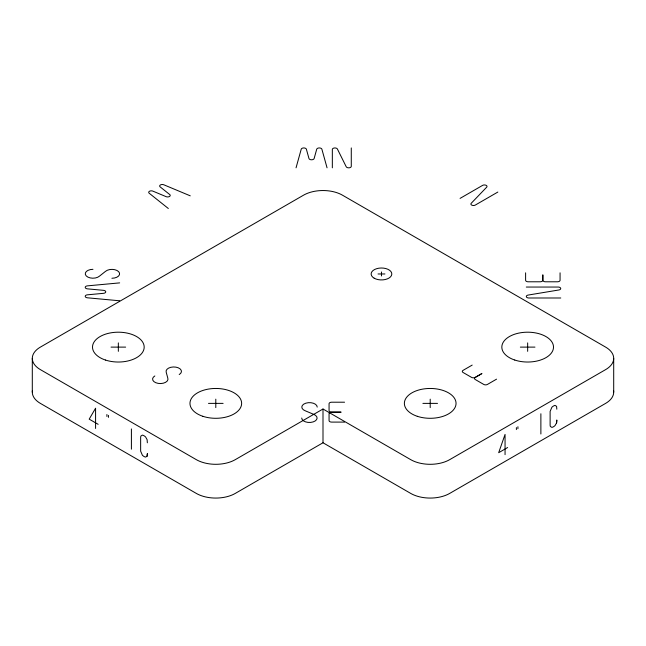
<?xml version="1.0" encoding="UTF-8"?>
<svg xmlns="http://www.w3.org/2000/svg" width="646" height="646" viewBox="0 0 646 646"><rect width="100%" height="100%" fill="white"/><g stroke="black" fill="none" stroke-linecap="round" stroke-linejoin="round"><path stroke-width="0.97" d="M556.586 422.88L556.82 420.158L556.586 422.88L555.051 425.553A7.235 4.175 -60 0 1 551.886 427.377L550.344 426.481L550.117 425.294L550.117 411.421L551.886 407.238A7.235 4.175 -60 0 1 555.051 405.405L556.586 406.35L556.82 409.209M147.11 456.189L147.345 453.734L147.11 456.189L145.576 457.085A7.235 4.175 60 0 1 142.403 455.26L140.642 451.134L140.642 437.261L140.868 436.058L142.403 435.113A7.235 4.175 60 0 1 145.576 436.946L147.11 439.66L147.345 442.793M296.046 167.815L301.214 149.21A2.616 1.51 0 0 1 303.798 147.942A2.616 1.51 0 0 1 306.382 149.21L308.966 158.512A2.616 1.51 0 0 0 311.55 159.788A2.616 1.51 0 0 0 314.134 158.512L316.718 149.21A2.616 1.51 0 0 1 319.302 147.942A2.616 1.51 0 0 1 321.886 149.21L327.054 167.815M460.073 198.387L482.61 185.378A2.592 1.494 0 0 1 485.994 185.265A2.592 1.494 0 0 1 486.68 187.179L471.241 203.264A2.584 1.494 0 0 0 471.903 205.194A2.584 1.494 0 0 0 475.303 205.065L497.84 192.056M323 409.007L235.289 459.645A27.568 15.916 0 0 1 196.303 459.645L40.375 369.617A27.568 15.916 0 0 1 40.375 347.112L303.507 195.197A27.568 15.916 0 0 1 342.493 195.197L605.625 347.112A27.568 15.916 0 0 1 605.625 369.617L449.697 459.645A27.568 15.916 0 0 1 410.711 459.645L323 409.007L323 442.768L235.289 493.407A27.568 15.916 0 0 1 196.303 493.407L40.375 403.379A27.568 15.916 0 0 1 32.453 390.467M472.194 365.087L463.061 370.368A2.584 1.494 0 0 0 463.061 372.476L471.548 377.377A2.584 1.494 0 0 0 475.198 377.377L481.94 373.533L475.278 377.417A2.584 1.494 0 0 0 475.278 379.533L483.765 384.435A2.584 1.494 0 0 0 487.423 384.435L496.556 379.154M507.635 447.533L498.672 452.709L505.059 434.419L505.059 454.655M119.655 282.883L87.428 285.863A2.616 1.51 0 0 0 85.224 287.357A2.616 1.51 0 0 0 87.428 288.851L103.538 290.345A2.616 1.51 0 0 1 105.742 291.83A2.616 1.51 0 0 1 103.538 293.324L87.428 294.818A2.616 1.51 0 0 0 85.224 296.312A2.616 1.51 0 0 0 87.428 297.806L119.655 300.786M378.031 273.969L384.919 273.969M526.304 287.05L558.176 287.05A2.592 1.494 0 0 1 560.704 288.35A2.592 1.494 0 0 1 558.847 289.981L528.226 295.052A2.584 1.494 0 0 0 526.328 296.692A2.584 1.494 0 0 0 528.888 297.992L560.768 297.992M111.031 347.112L125.647 347.112M520.353 347.112L534.969 347.112M344.568 402.208L331.648 402.208A2.584 1.494 0 0 0 329.064 403.702L329.064 410.63A2.584 1.494 0 0 0 331.648 412.124L341.12 412.156L331.648 412.188A2.584 1.494 0 0 0 329.064 413.674L329.064 420.611A2.584 1.494 0 0 0 331.648 422.096L344.568 422.096M208.488 403.379L223.104 403.379M422.896 403.379L437.512 403.379M190.255 195.835L163.818 184.788A2.616 1.51 0 0 0 160.426 184.95A2.616 1.51 0 0 0 160.16 186.904L169.728 194.535A2.616 1.51 0 0 1 169.454 196.489A2.616 1.51 0 0 1 166.07 196.642L152.852 191.119A2.616 1.51 0 0 0 149.468 191.281A2.616 1.51 0 0 0 149.194 193.235L168.331 208.496M323 442.768L410.711 493.407A27.568 15.916 0 0 0 449.697 493.407L605.625 403.379A27.568 15.916 0 0 0 613.547 390.467M98.16 424.325L89.196 419.149L95.576 408.224L95.576 428.468M613.7 358.368L613.7 392.13M560.066 272.83L560.066 280.291A2.584 1.494 0 0 1 557.482 281.785L545.474 281.785A2.584 1.494 0 0 1 542.89 280.291L542.834 274.825L542.777 280.291A2.584 1.494 0 0 1 540.193 281.785L528.194 281.785A2.584 1.494 0 0 1 525.61 280.291L525.61 272.83M540.88 413.763L540.88 433.999M527.661 342.889L527.661 351.335M517.922 426.715L517.922 428.702M516.388 427.595L516.388 429.59M430.204 399.155L430.204 407.602M381.471 271.974L381.471 275.955M351.279 147.934L351.279 166.337A2.584 1.494 0 0 1 349.034 167.815A2.584 1.494 0 0 1 346.199 166.716L337.414 149.04A2.592 1.494 0 0 0 334.58 147.966A2.592 1.494 0 0 0 332.335 149.428L332.335 167.823M215.796 399.155L215.796 407.602M131.404 428.936L131.404 449.172M118.339 342.889L118.339 351.335M108.447 415.378L108.447 417.373M106.913 414.49L106.913 416.484M32.3 358.368L32.3 392.13M179.208 374.551A7.704 4.449 0 0 0 175.914 367.138A7.704 4.449 0 0 0 166.24 372.371L167.807 378.144A7.704 4.449 0 0 1 158.133 383.377A7.704 4.449 0 0 1 154.838 375.956M317.21 407.085A7.704 4.449 0 0 0 305.8 403.185A7.704 4.449 0 0 0 305.364 410.84L313.544 414.28A7.704 4.449 0 0 1 313.108 421.927A7.704 4.449 0 0 1 301.706 418.027M111.911 278.264A7.704 4.449 0 0 0 118.67 271.683A7.704 4.449 0 0 0 105.419 271.433L99.46 276.149A7.704 4.449 0 0 1 86.209 275.899A7.704 4.449 0 0 1 92.967 269.317M374.163 278.184A10.336 5.967 0 0 0 391.46 275.511A10.336 5.967 0 0 0 378.798 268.203A10.336 5.967 0 0 0 374.163 278.184M202.876 416.299A25.84 14.923 0 0 0 241.636 403.379A25.84 14.923 0 0 0 202.876 390.459A25.84 14.923 0 0 0 202.876 416.299M417.284 416.299A25.84 14.923 0 0 0 456.044 403.379A25.84 14.923 0 0 0 417.284 390.459A25.84 14.923 0 0 0 417.284 416.299M514.741 360.032A25.84 14.923 0 0 0 553.501 347.112A25.84 14.923 0 0 0 514.741 334.192A25.84 14.923 0 0 0 514.741 360.032M105.419 360.032A25.84 14.923 0 0 0 144.179 347.112A25.84 14.923 0 0 0 105.419 334.192A25.84 14.923 0 0 0 105.419 360.032"/></g></svg>
